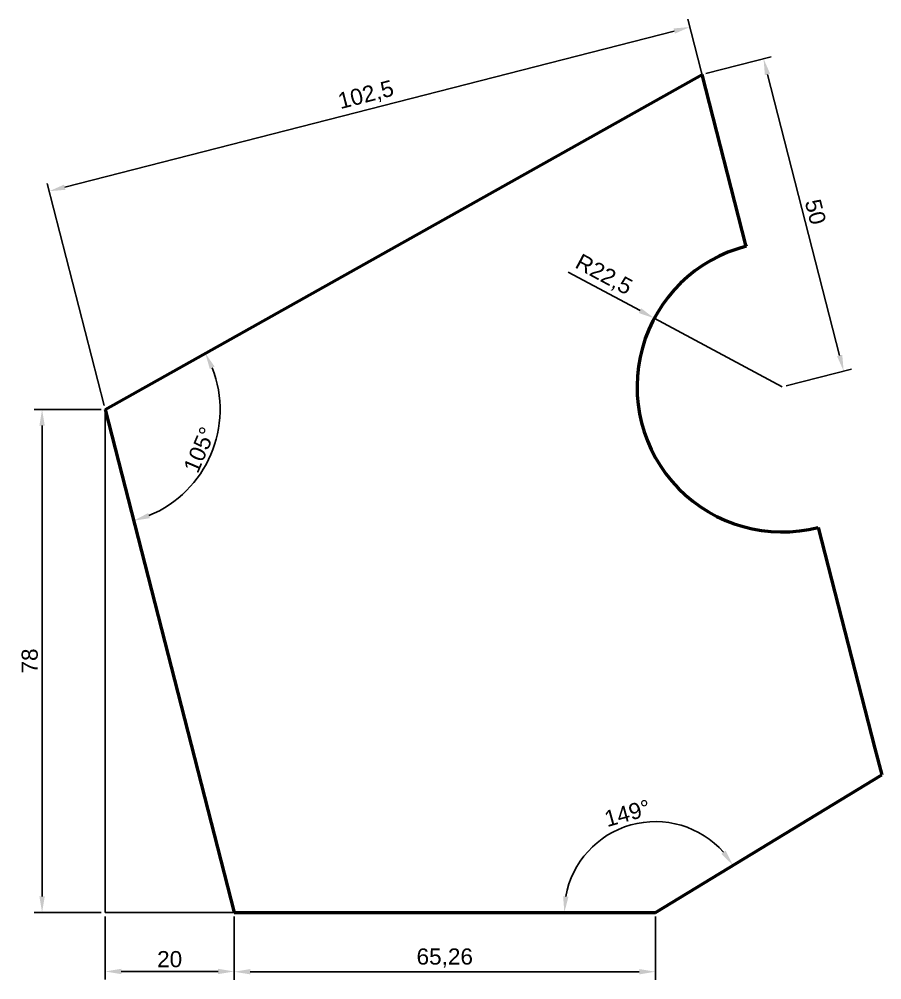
# Model space of a CAD drawing. Header units: millimetres. Extents: x 100 to 1800, y 89 to 497.
# Drawn here: x 916.7 to 1050.3, y 239.6 to 388.5 of the extents above; entities that cross this region are included whole.
import ezdxf

# ---------------------------------------------------------------- set-up
doc = ezdxf.new("R2010")
doc.units = ezdxf.units.MM
doc.layers.add('Wymiary', color=7, linetype='Continuous')
doc.layers.add('Zarys', color=7, linetype='Continuous', lineweight=50)
doc.styles.get("Standard").update_dxf_attribs({"font": 'arial.ttf'})
doc.dimstyles.new('ISO-25', dxfattribs={"dimtxt": 2.5, "dimasz": 2.5, "dimexe": 1.25, "dimexo": 0.625, "dimtad": 1, "dimtxsty": 'Standard', "dimcen": 2.5, "dimadec": 0, "dimazin": 0, "dimtfac": 1, "dimtmove": 0, "dimatfit": 3, "dimfxl": 1, "dimarcsym": 0})

# ---------------------------------------------------------------- blocks, each defined once
blk = doc.blocks.new('*D19')
at = {"layer": 'Defpoints', "color": 0, "transparency": 16777216}
for p in [(1022.5, 379.94), (1044.44, 333.94), (1034.92, 331.5)]:
    blk.add_point(p, dxfattribs=at)
at = {"layer": 'Wymiary', "color": 0, "lineweight": -2, "transparency": 16777216}
for p, q in [((1023.1, 380.09), (1033.23, 382.69)), ((1032.64, 379.95), (1043.81, 336.36)), ((1035.52, 331.66), (1045.65, 334.25))]:
    blk.add_line(p, q, dxfattribs=at)
at = {"layer": 'Wymiary', "color": 0, "transparency": 16777216}
for points in [[(1033.04, 380.06), (1032.23, 379.85), (1032.02, 382.38)], [(1044.22, 336.47), (1043.41, 336.26), (1044.44, 333.94)]]:
    blk.add_solid(points, dxfattribs=at)
at = {"layer": 'Wymiary', "color": 0, "transparency": 16777216, "insert": (1040.07, 358.63), "char_height": 2.5, "attachment_point": 5, "rotation": 284.3814}
blk.add_mtext('50', dxfattribs=at)
blk = doc.blocks.new('*D20')
at = {"layer": 'Defpoints', "color": 0, "transparency": 16777216}
for p in [(1015.09, 342.13), (1034.92, 331.5)]:
    blk.add_point(p, dxfattribs=at)
at = {"layer": 'Wymiary', "color": 0, "lineweight": -2, "transparency": 16777216}
for p, q in [((1001.74, 349.3), (1012.89, 343.32)), ((1034.92, 331.5), (1015.09, 342.13))]:
    blk.add_line(p, q, dxfattribs=at)
at = {"layer": 'Wymiary', "color": 0, "transparency": 16777216}
blk.add_solid([(1013.08, 343.68), (1012.69, 342.95), (1015.09, 342.13)], dxfattribs=at)
at = {"layer": 'Wymiary', "color": 0, "transparency": 16777216, "insert": (1007.22, 348.77), "char_height": 2.5, "attachment_point": 5, "rotation": 331.792}
blk.add_mtext('R22,5', dxfattribs=at)
blk = doc.blocks.new('*D21')
at = {"layer": 'Defpoints', "color": 0, "transparency": 16777216}
for p in [(1050.34, 271.34), (1017.5, 263.92), (950, 250), (1015.26, 250), (1015.26, 250)]:
    blk.add_point(p, dxfattribs=at)
at = {"layer": 'Wymiary', "color": 0, "lineweight": -2, "transparency": 16777216}
blk.add_arc((1015.26, 250), 14.1, 41.4894, 169.8243, dxfattribs=at)
at = {"layer": 'Wymiary', "color": 0, "transparency": 16777216}
for points in [[(1026.15, 259.59), (1025.48, 259.09), (1027.3, 257.33)], [(1001.8, 252.45), (1000.97, 252.53), (1001.16, 250)]]:
    blk.add_solid(points, dxfattribs=at)
at = {"layer": 'Wymiary', "color": 0, "transparency": 16777216, "insert": (1010.94, 265.4), "char_height": 2.5, "attachment_point": 5, "rotation": 15.6568}
blk.add_mtext('149°', dxfattribs=at)
blk = doc.blocks.new('*D22')
at = {"layer": 'Defpoints', "color": 0, "transparency": 16777216}
for p in [(1022.5, 379.94), (930, 328), (930, 328), (943.51, 316.4), (950, 250)]:
    blk.add_point(p, dxfattribs=at)
at = {"layer": 'Wymiary', "color": 0, "lineweight": -2, "transparency": 16777216}
blk.add_arc((930, 328), 17.81, 292.4305, 21.2637, dxfattribs=at)
at = {"layer": 'Wymiary', "color": 0, "transparency": 16777216}
for points in [[(946.22, 334.28), (946.97, 334.64), (945.53, 336.72)], [(936.93, 311.14), (936.66, 311.93), (934.42, 310.75)]]:
    blk.add_solid(points, dxfattribs=at)
at = {"layer": 'Wymiary', "color": 0, "transparency": 16777216, "insert": (944.63, 321.74), "char_height": 2.5, "attachment_point": 5, "rotation": 66.8471}
blk.add_mtext('105°', dxfattribs=at)
blk = doc.blocks.new('*D23')
at = {"layer": 'Defpoints', "color": 0, "transparency": 16777216}
for p in [(950, 250), (1015.26, 250), (1015.26, 240.82)]:
    blk.add_point(p, dxfattribs=at)
at = {"layer": 'Wymiary', "color": 0, "lineweight": -2, "transparency": 16777216}
for p, q in [((950, 249.38), (950, 239.57)), ((1015.26, 249.38), (1015.26, 239.57)), ((952.5, 240.82), (1012.76, 240.82))]:
    blk.add_line(p, q, dxfattribs=at)
at = {"layer": 'Wymiary', "color": 0, "transparency": 16777216}
for points in [[(952.5, 241.24), (952.5, 240.41), (950, 240.82)], [(1012.76, 241.24), (1012.76, 240.41), (1015.26, 240.82)]]:
    blk.add_solid(points, dxfattribs=at)
at = {"layer": 'Wymiary', "color": 0, "transparency": 16777216, "insert": (982.63, 242.95), "char_height": 2.5, "attachment_point": 5}
blk.add_mtext('65,26', dxfattribs=at)
blk = doc.blocks.new('*D24')
at = {"layer": 'Defpoints', "color": 0, "transparency": 16777216}
for p in [(930, 250), (950, 250), (950, 240.86)]:
    blk.add_point(p, dxfattribs=at)
at = {"layer": 'Wymiary', "color": 0, "lineweight": -2, "transparency": 16777216}
for p, q in [((930, 249.38), (930, 239.61)), ((950, 249.38), (950, 239.61)), ((932.5, 240.86), (947.5, 240.86))]:
    blk.add_line(p, q, dxfattribs=at)
at = {"layer": 'Wymiary', "color": 0, "transparency": 16777216}
for points in [[(932.5, 241.28), (932.5, 240.45), (930, 240.86)], [(947.5, 241.28), (947.5, 240.45), (950, 240.86)]]:
    blk.add_solid(points, dxfattribs=at)
at = {"layer": 'Wymiary', "color": 0, "transparency": 16777216, "insert": (940, 242.76), "char_height": 2.5, "attachment_point": 5}
blk.add_mtext('20', dxfattribs=at)
blk = doc.blocks.new('*D25')
at = {"layer": 'Defpoints', "color": 0, "transparency": 16777216}
for p in [(920.24, 328), (930, 328), (930, 250)]:
    blk.add_point(p, dxfattribs=at)
at = {"layer": 'Wymiary', "color": 0, "lineweight": -2, "transparency": 16777216}
for p, q in [((929.38, 328), (918.99, 328)), ((920.24, 252.5), (920.24, 325.5)), ((929.38, 250), (918.99, 250))]:
    blk.add_line(p, q, dxfattribs=at)
at = {"layer": 'Wymiary', "color": 0, "transparency": 16777216}
for points in [[(919.82, 325.5), (920.65, 325.5), (920.24, 328)], [(919.82, 252.5), (920.65, 252.5), (920.24, 250)]]:
    blk.add_solid(points, dxfattribs=at)
at = {"layer": 'Wymiary', "color": 0, "transparency": 16777216, "insert": (918.33, 289), "char_height": 2.5, "attachment_point": 5, "rotation": 90}
blk.add_mtext('78', dxfattribs=at)
blk = doc.blocks.new('*D26')
at = {"layer": 'Defpoints', "color": 0, "transparency": 16777216}
for p in [(1020.61, 387.29), (1029.29, 353.46), (930, 328)]:
    blk.add_point(p, dxfattribs=at)
at = {"layer": 'Wymiary', "color": 0, "lineweight": -2, "transparency": 16777216}
for p, q in [((1029.13, 354.06), (1020.3, 388.5)), ((923.75, 362.45), (1018.19, 386.67)), ((929.84, 328.61), (921.01, 363.04))]:
    blk.add_line(p, q, dxfattribs=at)
at = {"layer": 'Wymiary', "color": 0, "transparency": 16777216}
for points in [[(1018.09, 387.07), (1018.29, 386.27), (1020.61, 387.29)], [(923.64, 362.86), (923.85, 362.05), (921.33, 361.83)]]:
    blk.add_solid(points, dxfattribs=at)
at = {"layer": 'Wymiary', "color": 0, "transparency": 16777216, "insert": (970.44, 376.62), "char_height": 2.5, "attachment_point": 5, "rotation": 14.3814}
blk.add_mtext('102,5', dxfattribs=at)

msp = doc.modelspace()

# ---------------------------------------------------------------- linework, layer by layer
at = {"layer": 'Wymiary'}
for p, q in [((930, 250), (930, 328)), ((950, 250), (930, 250))]:
    msp.add_line(p, q, dxfattribs=at)
at = {"layer": 'Zarys'}
for p, q in [((930, 328), (1022.499, 379.935)), ((1029.288, 353.458), (1022.499, 379.935)), ((1029.288, 353.458), (1029.33, 353.295)), ((930, 328), (950, 250)), ((1040.507, 309.705), (1049.288, 275.458)), ((1049.288, 275.458), (1050.343, 271.343)), ((1015.26, 250), (1050.343, 271.343)), ((950, 250), (1015.26, 250))]:
    msp.add_line(p, q, dxfattribs=at)
msp.add_arc((1034.918, 331.5), 22.5, 104.38139, 284.38139, dxfattribs=at)

# ---------------------------------------------------------------- dimensions: what is measured, and where the dimension line sits
at = {"layer": 'Wymiary'}
for p1, p2, distance, picture, middle in [((930, 328), (1029.288, 353.458), 34.927, '*D26', (970.441, 376.622)), ((1022.499, 379.935), (1034.918, 331.502), 9.825, '*D19', (1040.068, 358.631))]:
    dim = msp.add_aligned_dim(p1=p1, p2=p2, distance=distance, dimstyle='ISO-25', dxfattribs=at)
    dim.commit()
    dim.dimension.update_dxf_attribs({"geometry": picture, "text_midpoint": middle})
for base, line1, line2, picture, middle in [((943.515, 316.4), ((930, 328), (1022.499, 379.935)), ((930, 328), (950, 250)), '*D22', (944.628, 321.745)), ((1017.495, 263.917), ((1015.26, 250), (1050.343, 271.343)), ((950, 250), (1015.26, 250)), '*D21', (1010.943, 265.403))]:
    dim = msp.add_angular_dim_2l(base=base, line1=line1, line2=line2, dimstyle='ISO-25', dxfattribs=at)
    dim.commit()
    dim.dimension.update_dxf_attribs({"geometry": picture, "text_midpoint": middle})
dim = msp.add_radius_dim(center=(1034.918, 331.5), mpoint=(1015.091, 342.135), dimstyle='ISO-25', dxfattribs=at)
dim.commit()
dim.dimension.update_dxf_attribs({"geometry": '*D20', "text_midpoint": (1007.215, 348.773)})
dim = msp.add_linear_dim(base=(920.236, 328), p1=(930, 250), p2=(930, 328), angle=90, dimstyle='ISO-25', dxfattribs=at)
dim.commit()
dim.dimension.update_dxf_attribs({"geometry": '*D25', "text_midpoint": (918.335, 289)})
for base, p1, p2, picture, middle in [((950, 240.862), (930, 250), (950, 250), '*D24', (940, 242.763)), ((1015.26, 240.824), (950, 250), (1015.26, 250), '*D23', (982.63, 242.951))]:
    dim = msp.add_linear_dim(base=base, p1=p1, p2=p2, dimstyle='ISO-25', dxfattribs=at)
    dim.commit()
    dim.dimension.update_dxf_attribs({"geometry": picture, "text_midpoint": middle})

doc.saveas('drawing.dxf')
